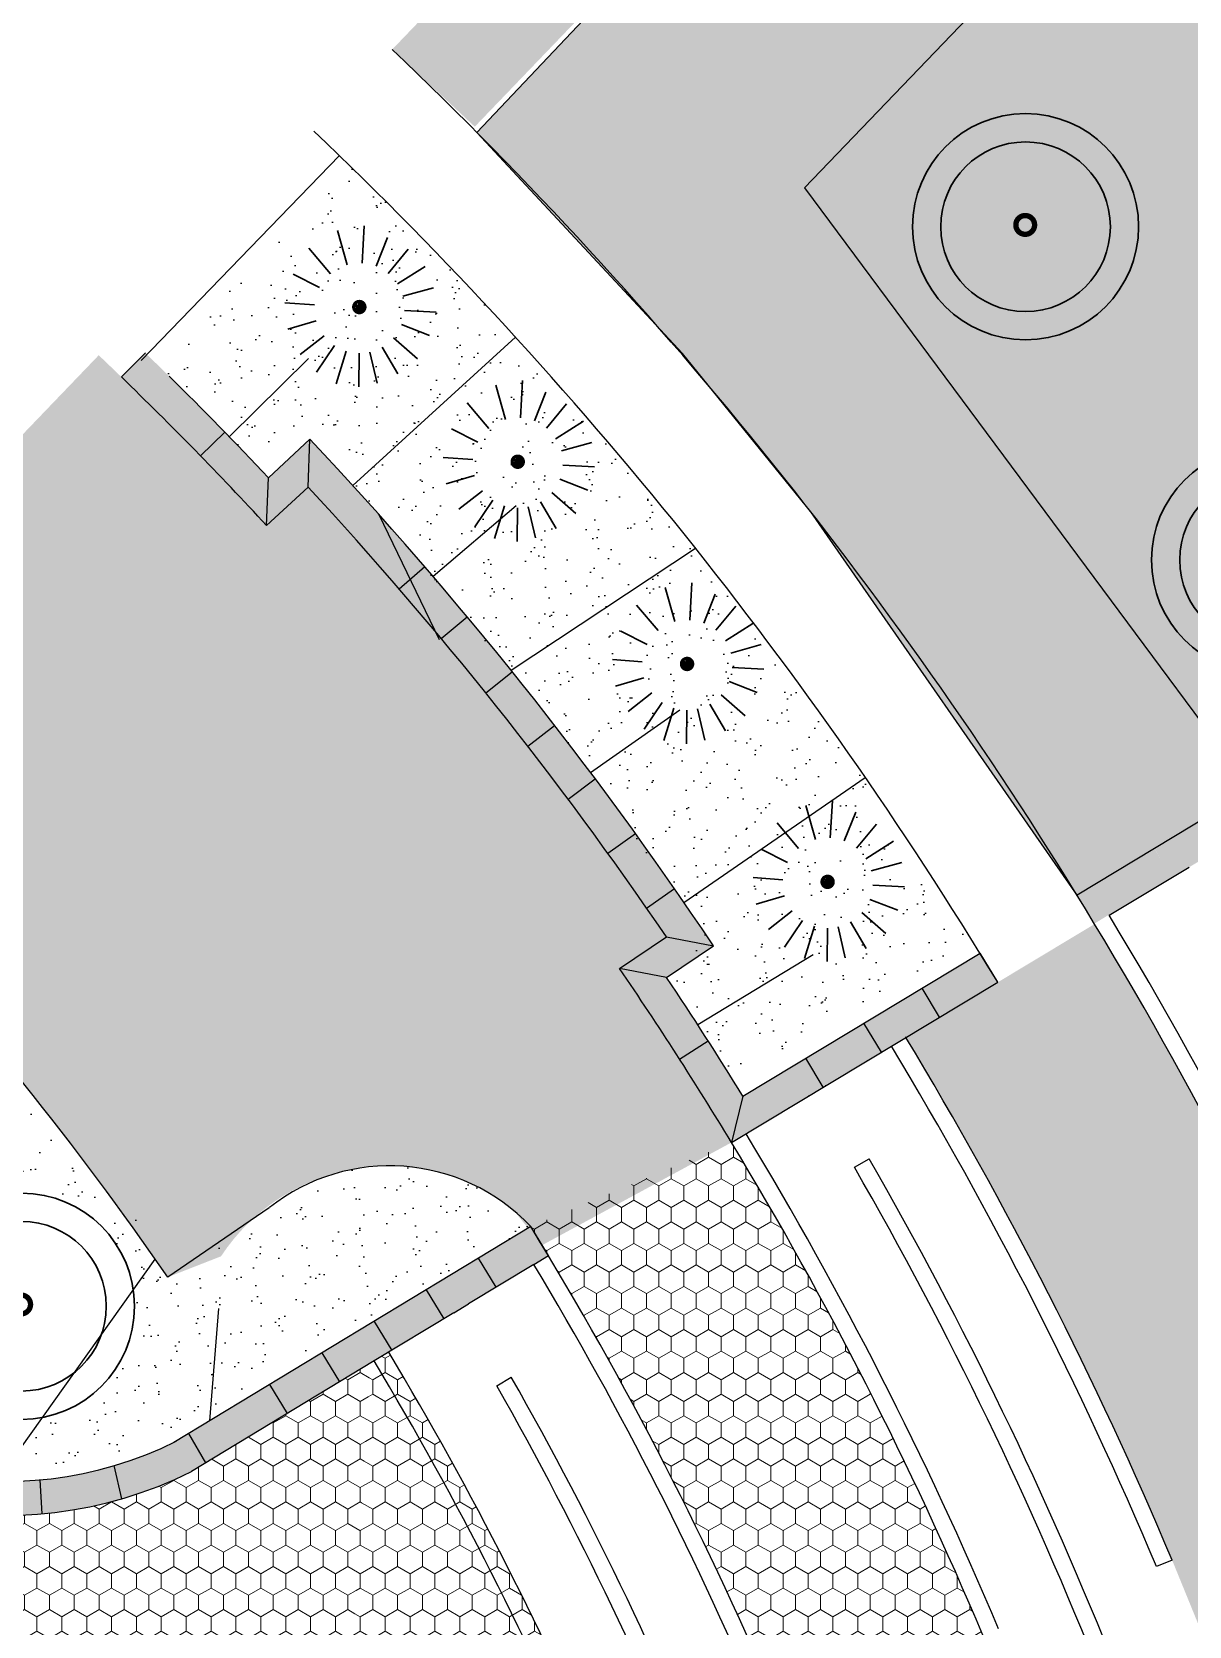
# Model space of a CAD drawing. Header units: millimetres. Extents: x -164772 to 106339, y -135449 to 107526.
# Drawn here: x -24506 to -4039, y 19521 to 47713 of the extents above; entities that cross this region are included whole.
import ezdxf

# ---------------------------------------------------------------- set-up
doc = ezdxf.new("R2010")
doc.units = ezdxf.units.MM
doc.linetypes.add('HIDDEN2', pattern=[4.762499999999999, 3.175, -1.5875])
doc.layers.add('border', color=250, linetype='HIDDEN2', lineweight=13)
doc.layers.add('paving', color=250, linetype='Continuous', lineweight=25)
for name, color, linetype, lineweight, true_color in [('graas', 7, 'Continuous', 25, 0x83f83f), ('hatch', 7, 'Continuous', 9, 0x4a4a4a), ('plants', 7, 'Continuous', 30, 0x3d5129)]:
    doc.layers.add(name, color=color, linetype=linetype, lineweight=lineweight, true_color=true_color)
doc.layers.add('project line', color=250, linetype='Continuous')
doc.linetypes.add('зигзаг', pattern='A,0.00254,-5.08,[131,ltypeshp.shx,S=5.08,R=0,X=-5.08,Y=0],-10.16,[131,ltypeshp.shx,S=5.08,R=180,X=5.08,Y=0],-5.08', length=20.32254)
pattern_1 = [(90, (0, 0), (-219.9704516, 381), [254, -508]), (210, (0, 0), (-219.9704530418713, -380.9999991675352), [254, -508]), (150, (0, 0), (-439.9409046418711, 8.324647552006501e-07), [-508, 254])]

# ---------------------------------------------------------------- blocks, each defined once
blk = doc.blocks.new('Р')
at = {"layer": 'plants', "const_width": 0.1885352972114263}
blk.add_lwpolyline([(63573.59903664942, 42000.92048726147, 1), (63574.26256520773, 42000.92048726147, 1)], format="xyb", close=True, dxfattribs=at)
at = {"layer": 'plants'}
blk.add_circle((63573.86653953586, 42000.90911318984), 4, dxfattribs=at)
at = {"layer": 'plants', "linetype": 'зигзаг', "ltscale": 0.1}
blk.add_circle((63573.86653953586, 42000.90911318984), 3, dxfattribs=at)
blk = doc.blocks.new('куст')
at = {"layer": 'plants'}
for p, q in [((2675.921204080439, -2813.496969440219), (2675.997132079744, -2812.44372373531)), ((2674.821351606088, -2813.833429592339), (2674.162024075142, -2812.993841116549)), ((2675.356467942809, -2813.557645563454), (2675.061228664009, -2812.553741265199)), ((2676.531694308143, -2813.667218195527), (2677.006449815342, -2812.737117029145)), ((2674.482920606544, -2814.197749639542), (2673.538077353897, -2813.562293101004)), ((2677.023592617792, -2814.056896714247), (2677.927121559118, -2813.291481222864)), ((2674.283019365355, -2814.615395435077), (2673.134356926112, -2814.259117039758)), ((2677.341324411947, -2814.653567388075), (2678.549600486143, -2814.311613468532)), ((2674.211468478225, -2815.075330111406), (2673.024243779383, -2815.065948597805)), ((2675.806512158994, -2815.087934232597), (2675.646088001354, -2815.086666552252)), ((2675.806512158994, -2815.087934232597), (2675.65040476501, -2815.039514705741)), ((2675.806512158994, -2815.087934232597), (2675.65075531891, -2815.12431289974)), ((2675.806512158994, -2815.087934232597), (2675.666270574946, -2814.993614427372)), ((2675.806512158994, -2815.087934232597), (2675.666658049146, -2815.169392561589)), ((2675.806512158994, -2815.087934232597), (2675.696610529127, -2815.213715963362)), ((2675.806512158994, -2815.087934232597), (2675.696827270454, -2814.948261362796)), ((2675.806512158994, -2815.087934232597), (2675.74253535642, -2815.25172973666)), ((2675.806512158994, -2815.087934232597), (2675.752654998686, -2814.904803332991)), ((2675.806512158994, -2815.087934232597), (2675.796908171683, -2815.274254420466)), ((2675.806512158994, -2815.087934232597), (2675.821251077072, -2814.883481299525)), ((2675.806512158994, -2815.087934232597), (2675.90662218185, -2814.891807073222)), ((2675.806512158994, -2815.087934232597), (2675.9834633609, -2814.938031794543)), ((2675.806512158994, -2815.087934232597), (2676.035496394463, -2815.023129459496)), ((2675.806512158994, -2815.087934232597), (2675.85943099623, -2815.27964957455)), ((2675.806512158994, -2815.087934232597), (2675.919351709279, -2815.265788948144)), ((2675.806512158994, -2815.087934232597), (2675.977759120289, -2815.229493224816)), ((2675.806512158994, -2815.087934232597), (2676.02176318481, -2815.172780267116)), ((2675.806512158994, -2815.087934232597), (2676.043124075997, -2815.101072205111)), ((2677.399152416443, -2815.176366227869), (2678.713111925915, -2815.24932436175)), ((2674.253222561362, -2815.450721544009), (2673.152706339545, -2815.707758816315)), ((2677.290482524626, -2815.672874538406), (2678.30939149813, -2816.07450043361)), ((2674.428175753509, -2815.890749255343), (2673.4830291136, -2816.441251961501)), ((2674.756987257472, -2816.289108944501), (2674.015212101549, -2817.138065989657)), ((2677.035936405803, -2816.10422121411), (2677.887304990776, -2816.807993578794)), ((2675.22618232989, -2816.573713656632), (2674.841019036685, -2817.559821327195)), ((2675.724401106367, -2816.680912883575), (2675.666809305689, -2817.798210811383)), ((2676.230931116072, -2816.625527077374), (2676.52931506769, -2817.706517974112)), ((2676.661041403849, -2816.434820633569), (2677.281724349099, -2817.413124680277))]:
    blk.add_line(p, q, dxfattribs=at)
at = {"layer": 'plants', "const_width": 0.1131211783268558}
blk.add_lwpolyline([(2675.646010427127, -2815.081109789616, 1), (2676.044127562111, -2815.081109789616, 1)], format="xyb", close=True, dxfattribs=at)

msp = doc.modelspace()

# ---------------------------------------------------------------- hatches: boundary and pattern name
at = {"layer": 'graas'}
h = msp.add_hatch(dxfattribs=at)
h.set_pattern_fill('AR-SAND', color=256, scale=15, angle=90, style=0)
h.set_pattern_definition([(127.5, (-5700830.718421787, -10955274.08392956), (-734.1198559940135, -24.00046943976064), [0, -579.1200000000001, 0, -647.7, 0, -619.125]), (97.5, (-5700830.718421787, -10955274.08392956), (-1075.237650852531, 674.284924707004), [0, -312.42, 0, -521.9699999999999, 0, -200.0249999999999]), (57.49999999999998, (-5700830.718421787, -10955742.71392956), (-2.15577701781857, 1186.488555362187), [0, -190.5, 0, -685.8000000000001, 0, -895.3500000000001]), (47.49999999999999, (-5700830.718421787, -10955742.71392956), (-334.3939848858244, 1145.334678708446), [0, -95.24999999999999, 0, -449.5799999999999, 0, -514.35])])
h.paths.add_polyline_path([(-16635.66412115589, 45934.99692168883), (-13001.50975311341, 42027.13147569545), (-10729.96957243074, 39228.32641243241), (-6020.921703698383, 32445.41241725119), (-2934.213186941844, 34308.8846743992), (-10842.03795222965, 44952.53890941948), (-2760.687651362066, 53370.96069615246), (2421.500733111257, 57070.02006996986), (5726.739950163494, 57353.1414082116), (16792.56405438503, 59015.34988498832), (25297.37953308431, 59999.64082833477), (17008.34711626798, 59965.09825516636), (-3681.11932108624, 58436.19102559522), (-5565.954928401188, 57603.99110652138), (-6901.9462174082, 56218.29517157986)])
h = msp.add_hatch(dxfattribs=at)
h.set_pattern_fill('GRASS,_O', color=256, scale=30, angle=90)
h.set_pattern_definition([(180, (200742.8288006829, -3999725.260354161), (-538.8153672, -538.8153672), [142.875, -934.7557343999999]), (135, (200742.8288006829, -3999725.260354161), (-538.8153672641492, -538.8153672641491), [142.875, -619.1249999999999]), (225, (200742.8288006829, -3999725.260354161), (538.8153672641491, -538.8153672641492), [142.875, -619.1249999999999])])
edge = h.paths.add_edge_path()
edge.add_arc((3959.030039913225, 48800.59289459283), 8126.676300431104, 100.7306834289347, 145.7787022963505)
edge.add_line((-2760.68765136486, 53370.96069615059), (-5900.72601699856, 50099.95196564474))
edge.add_line((-5900.726016998553, 50099.951965645), (-8851.633577133973, 47026.05413376272))
edge.add_line((-8851.633577133794, 47026.05413376265), (-10348.33013532541, 45466.83917947636))
edge.add_line((-10348.33013532524, 45466.8391794763), (-10842.03795222937, 44952.53890941931))
edge.add_arc((-245891.8045094286, -132689.9431384047), 294627.2970834593, 395.33427975828073, 397.0807266086936, ccw=False)
edge.add_line((-5537.296563743417, 37706.52013737107), (-2926.947686607469, 34304.2736373276))
edge.add_line((-2926.947686607753, 34304.27363732787), (-817.7235081878171, 34871.12028159363))
edge.add_line((-817.7235081878389, 34871.12028159345), (1639.938693978991, 36348.41422167256))
edge.add_line((1639.93869397902, 36348.41422167285), (1983.949727292129, 36555.19830061878))
edge.add_line((1983.949727292369, 36555.19830061872), (2392.792366512353, 36800.9524782408))
edge.add_line((2392.792366512316, 36800.95247824075), (4501.571216854194, 33113.4841246073))
edge.add_line((4501.571216853998, 33113.48412460745), (20764.61870250817, 41854.54762176766))
edge.add_line((20764.61870250824, 41854.54762176753), (20484.81444407463, 42616.20810554971))
edge.add_arc((26844.26657326167, 43383.19233996797), 6405.536370926965, 139.8377190172445, 186.8769651278477, ccw=False)
edge.add_arc((30384.76561330465, 45032.31910698724), 8793.341242286904, 147.8121510107635, 163.6038755406846, ccw=False)
edge.add_line((22942.90678013556, 49716.50391445267), (24396.06539333351, 52220.32135464699))
edge.add_line((24396.06539333353, 52220.32135464675), (25139.90782143709, 53501.97473186877))
edge.add_line((25139.90782143707, 53501.97473186911), (25908.2779090512, 54825.88969092269))
edge.add_line((25908.27790905136, 54825.88969092262), (28910.39088793335, 59998.58231077064))
edge.add_line((28910.39088793305, 59998.58231077068), (17584.9383189222, 59086.94208212709))
edge.add_line((17584.93831892239, 59086.94208212713), (14730.00065830357, 58828.99420451016))
edge.add_line((14730.0006583037, 58828.99420451005), (2445.901390035084, 56785.15984471024))
edge = h.paths.add_edge_path()
edge.add_line((17584.93831892239, 59086.94208212713), (28910.39088793324, 59998.58231077073))
edge.add_line((28910.39088793305, 59998.58231077068), (61051.76526143778, 59998.5823107816))
edge.add_arc((-69863.49566944156, -6844.387988402001), 146992.4767565257, 376.34994147656136, 387.04803655588955, ccw=False)
edge.add_line((71184.64739135207, 34534.46605710968), (72081.63738748418, 31795.96062640638))
edge.add_line((72081.63738748405, 31795.96062640616), (72642.9973684089, 29192.99456922585))
edge.add_line((72642.99736840904, 29192.9945692262), (73823.71738930132, 24152.16131918335))
edge.add_line((73823.71738930113, 24152.16131918322), (86177.33383768599, 26820.41754026585))
edge.add_line((86177.33383768584, 26820.41754026575), (89536.40661013717, 59998.58231077957))
edge.add_line((89536.40661013752, 59998.58231077951), (71564.05116068537, 59998.58231077588))
edge.add_line((71564.05116068499, 59998.5823107758), (68486.72604392386, 59765.60212672796))
edge.add_line((68486.72604392396, 59765.60212672832), (68810.07235207818, 59832.50878647034))
edge.add_line((68810.07235207802, 59832.50878647021), (69509.99787866534, 59921.54758957229))
edge.add_line((69509.99787866577, 59921.54758957219), (71564.05116068537, 59998.58231077594))
edge.add_line((71564.05116068499, 59998.5823107758), (69357.05951933387, 59998.5823107758))
edge.add_line((69357.05951933397, 59998.5823107758), (68609.75693280471, 59935.49813025258))
edge.add_line((68609.75693280456, 59935.49813025263), (68698.35998478961, 60039.5278659739))
edge.add_line((68698.35998478971, 60039.52786597381), (63167.04136877139, 59998.58231077576))
edge.add_line((63167.04136877154, 59998.5823107758), (68207.86377479992, 59998.5823107758))
edge.add_line((68207.86377479995, 59998.5823107758), (71564.05116068522, 59998.5823107758))
edge.add_line((71564.05116068499, 59998.5823107758), (69509.9978786654, 59921.54758957206))
edge.add_line((69509.99787866577, 59921.54758957219), (68609.7569328059, 59935.49813025272))
edge.add_line((68609.7569328055, 59935.49813025263), (68486.72604392383, 59765.60212672982))
edge.add_line((68486.72604392396, 59765.60212673018), (71564.05116068509, 59998.58231077621))
edge.add_line((71564.05116068499, 59998.5823107758), (17584.93831892219, 59086.94208212676))
h.paths.add_polyline_path([(70591.46466796633, 59890.67126700659), (70626.60701693661, 59998.5823107758), (70549.69458024969, 59932.10985402348), (70555.51738870583, 59885.39013478257)], flags=16)
h.paths.add_polyline_path([(72525.30902560634, 59784.2156843157), (72771.04261426927, 59846.08117221021), (72492.39406040937, 59838.38227186775), (72100.00797238687, 59698.22256156061)], flags=16)
h = msp.add_hatch(dxfattribs=at)
h.set_pattern_fill('AR-SAND', color=256, scale=15, angle=90, style=0)
h.set_pattern_definition([(127.5, (20085933.48370049, -35164697.51286662), (-734.1198559940135, -24.00046943976064), [0, -579.1200000000001, 0, -647.7, 0, -619.125]), (97.5, (20085933.48370049, -35164697.51286662), (-1075.237650852531, 674.284924707004), [0, -312.42, 0, -521.9699999999999, 0, -200.0249999999999]), (57.49999999999998, (20085933.48370049, -35165166.14286663), (-2.155777017818464, 1186.488555362187), [0, -190.5, 0, -685.8000000000001, 0, -895.3500000000001]), (47.49999999999999, (20085933.48370049, -35165166.14286663), (-334.3939848858243, 1145.334678708446), [0, -95.24999999999999, 0, -449.5799999999999, 0, -514.35])])
h.paths.add_polyline_path([(-16149.69453571205, 42510.27922352641), (-19027.42078544738, 39884.89850916066, -0.01556350719907949), (-16228.98464860002, 36619.18634074372), (-12966.68235381207, 38776.69782532709, 0.01680693992947834)])
h.paths.add_polyline_path([(-16060.26904027237, 39907.28994580409), (-16059.63520009935, 39987.50202463246), (-16083.84496352476, 39909.44832762708, 0.0596779970936931)], flags=16)
h.paths.add_polyline_path([(-16228.98464860002, 36619.18634074372, -0.01852477217166837), (-13170.91207589515, 32514.65988224609), (-9963.380893647005, 34724.36435632645, 0.01727888888623653), (-12966.68235381207, 38776.69782532709)])
h.paths.add_polyline_path([(-13106.089322313, 36426.07072905921), (-13112.65830857333, 36307.76477055722), (-13070.23529130852, 36415.39028346543, 0.09481462057867791)], flags=16)
h.paths.add_polyline_path([(-13170.91207589515, 32514.65988224609, -0.003352062850273136), (-12650.39271821853, 31748.19957271362), (-13476.57527525936, 31184.72917323331, -0.009145716055629874), (-12129.26052965669, 29089.43780832462), (-7934.315431639352, 31612.4170595501, 0.01272470776625067), (-9963.380893647005, 34724.36435632645)])
h.paths.add_polyline_path([(-10620.70985716701, 32572.69181730928), (-10627.27884342734, 32454.38585881474), (-10584.85582616253, 32562.0113717155, 0.09481462057867791)], flags=16)
h.paths.add_polyline_path([(-20520.83438710755, 40024.62855428136), (-19787.14763526831, 40704.17270946181, -0.004042453995649974), (-19027.42078544366, 39884.89850916066), (-16149.69453571205, 42510.27922352641, 0.01342504982788076), (-18868.0521448532, 45333.80399453691), (-22273.69200119403, 41816.74927093233, -0.009203540022395817)])
h.paths.add_polyline_path([(-18912.60583269669, 42738.19096185597, 0.07402400680426571), (-18941.59599775428, 42733.8753780276), (-18909.19361120722, 42619.38326029437), (-18902.62462495061, 42737.68921879637, 0.02511852772434395)], flags=16)
h = msp.add_hatch(dxfattribs=at)
h.set_pattern_fill('AR-SAND', color=256, scale=15, angle=90, style=0)
h.set_pattern_definition([(127.5, (20085131.35319099, -35165208.97466968), (-734.1198559940135, -24.00046943976064), [0, -579.1200000000001, 0, -647.7, 0, -619.125]), (97.5, (20085131.35319099, -35165208.97466968), (-1075.237650852531, 674.284924707004), [0, -312.42, 0, -521.9699999999999, 0, -200.0249999999999]), (57.49999999999998, (20085131.35319099, -35165677.60466967), (-2.155777017818464, 1186.488555362187), [0, -190.5, 0, -685.8000000000001, 0, -895.3500000000001]), (47.49999999999999, (20085131.35319099, -35165677.60466967), (-334.3939848858243, 1145.334678708446), [0, -95.24999999999999, 0, -449.5799999999999, 0, -514.35])])
edge = h.paths.add_edge_path()
edge.add_line((-30123.46552640692, 25905.79161048824), (-30808.65436039303, 25385.42159460464))
edge.add_arc((-24941.26999910994, 28932.80004099481), 6856.390674760239, 211.1568565160055, 261.9141648836094)
edge.add_line((-25905.66570950699, 22144.57243736418), (-25199.8487336586, 23246.28990812183))
edge.add_arc((-24679.04027119958, 25177.28927255286), 1999.999999999624, 94.61191228811663, 254.9059508595819, ccw=False)
edge.add_arc((-24679.04027119678, 25177.28927255612), 1999.999999996173, 36.03431006681808, 94.61191228819638, ccw=False)
edge.add_line((-23061.71053191254, 26353.82848329706), (-22597.11218504352, 26708.45468337526))
edge.add_arc((-15203.4473629522, 35846.05244813398), 11754.23210643415, 214.6536564330288, 231.0220318825186, ccw=False)
edge.add_line((-24872.52844408647, 29162.42742436197), (-26653.62322424641, 27893.41479686636))
edge.add_arc((-28360.22389366551, 26855.57536129611), 1997.397441394543, 284.6386293325877, 391.305146296479, ccw=False)
edge.add_arc((-28352.40925688417, 26884.55515933274), 2023.516343981949, 208.9269692200158, 284.2171633098605, ccw=False)
edge = h.paths.add_edge_path()
edge.add_arc((-24679.04027120051, 25177.28927257428), 2000.000000021403, 254.9059508596693, 280.75056401362616, ccw=False)
edge.add_line((-25199.8487336615, 23246.28990812185), (-25905.66570950625, 22144.5724373642))
edge.add_arc((-11574.57562176678, -96316.33964391793), 119324.6321353313, 95.48138340637342, 96.89797148524917, ccw=False)
edge.add_line((-22972.74161281091, 22462.65532687869), (-15713.79388960501, 26561.50531815877))
edge.add_arc((-18158.86937312296, 24414.01648954679), 3254.243750723023, 401.2925601460889, 464.8256350307917)
edge.add_line((-18991.55974586428, 27559.92321611433), (-22093.26229584202, 25691.583275347))
edge.add_arc((-24495.11103052207, 25134.75265869223), 2465.5501779384, 373.0525348753605, 399.6634006352127)
edge.add_line((-22597.11218504448, 26708.45468337558), (-23061.7105319135, 26353.82848329738))
edge.add_arc((-24605.09808644493, 25148.00219971737), 1958.586778689377, 278.7848793573115, 397.99999472323094, ccw=False)
at = {"layer": 'hatch'}
h = msp.add_hatch(dxfattribs=at)
h.set_pattern_fill('HONEY', color=256, scale=80, angle=90, style=0)
h.set_pattern_definition(pattern_1)
edge = h.paths.add_edge_path()
edge.add_arc((-69881.46180615833, -6884.365332357906), 147000.0000001027, 12.18808026201955, 14.75600942719163)
edge.add_line((72270.36498191414, 30557.0307533122), (70762.7849985637, 35910.59696802928))
edge.add_arc((-69874.147240239, -6844.295708084806), 146992.270399799, 16.90974367711396, 27.0480372412474)
edge.add_line((61040.92910450158, 59998.5823189598), (99452.3706508104, 59998.58231897236))
edge.add_line((99452.3706508104, 59998.58231897236), (99395.40264480349, 61998.58231897236))
edge.add_line((99395.40264480349, 61998.58231897236), (59447.82130728263, 61998.58231896492))
edge.add_line((59447.82130728263, 61998.58231896492), (30595.14595694953, 61998.5823189598))
edge.add_line((30595.14595694953, 61998.5823189598), (16945.86516512997, 61988.26880002492))
edge.add_line((16945.86516512997, 61988.26880002492), (-3567.348578616627, 60448.49003891589))
edge.add_arc((-3374.123247103395, 55057.6649270438), 5394.286923730429, 92.05279493754608, 143.8686936023163)
edge.add_line((-7730.915242729039, 58238.34015761693), (-18132.86930888266, 47402.67892859042))
edge.add_line((-18132.86930888266, 47402.67892859042), (-16672.74837890108, 46036.63276343425))
edge.add_line((-16672.74837890108, 46036.63276343425), (-5728.012840780124, 57437.70661726703))
edge.add_arc((-3317.575444669025, 55138.27892674438), 3331.302469682569, 88.46949512775649, 136.3501894644947, ccw=False)
edge.add_line((-3228.599112065305, 58468.39294232246), (15564.12557443019, 59857.14324810919))
edge.add_line((15564.12557443019, 59857.14324810919), (28899.55473098877, 59998.5823189598))
edge.add_line((28899.55473098877, 59998.5823189598), (22620.9490487233, 49180.43606528737))
edge.add_line((22620.9490487233, 49180.43606528737), (26084.06266638842, 51168.42593507101))
edge.add_line((26084.06266638842, 51168.42593507101), (31208.88430839098, 59998.5823189598))
edge.add_line((31208.88430839098, 59998.5823189598), (58791.35033786472, 59998.58231895421))
edge.add_arc((-54171.07139741258, -287.3738305000734), 128042.591480931, 17.235339079441417, 28.088016096466788, ccw=False)
edge.add_arc((66639.87773244892, 37425.32235091808), 1499.119077303557, -85.99513206908068, 8.669314800259372, ccw=False)
edge.add_line((66744.57804965528, 35929.86394243178), (32573.44630688552, 38739.81689763746))
edge.add_arc((33184.64964260057, 39909.95136780423), 1320.145520714164, 144.95697507831, 242.4203150541866, ccw=False)
edge.add_line((32103.81865024633, 40667.96756936473), (32548.2129454594, 40438.80886806744))
edge.add_arc((26845.10957694999, 43379.70116891079), 6416.71532460831, 332.7214142434506, 356.1738846724419)
edge.add_line((33247.52305119271, 42951.52216207099), (32748.63747264045, 42984.88650700313))
edge.add_line((32748.63747264045, 42984.88650700313), (32784.75132173645, 43570.73659359574))
edge.add_line((32784.75132173645, 43570.73659359574), (33259.96503267077, 43534.18430480226))
edge.add_arc((26845.10957693975, 43379.70116891706), 6416.715324618582, 1.379535558713001, 53.5028107840688)
edge.add_line((30661.66501935079, 48538.00904187285), (30364.27334390926, 48136.06602180847))
edge.add_line((30364.27334390926, 48136.06602180847), (29918.20960436036, 48435.74472628771))
edge.add_line((29918.20960436036, 48435.74472628771), (30177.90606252202, 48863.01249902479))
edge.add_arc((26845.10957692671, 43379.7011688878), 6416.715324650543, 58.70846167040663, 82.25304273618802)
edge.add_line((27710.07195454157, 49737.85150077804), (27642.67279984496, 49242.41497210231))
edge.add_line((27642.67279984496, 49242.41497210231), (27107.45449843044, 49290.59749475498))
edge.add_line((27107.45449843044, 49290.59749475498), (27129.62430947919, 49790.10575242106))
edge.add_arc((27231.43142559108, 50953.06373089304), 1167.405648685427, 169.3692226622422, 264.9969942241267, ccw=False)
edge.add_line((26084.06266638842, 51168.42593507101), (22609.97613767366, 49161.52954964274))
edge.add_arc((24276.69583353629, 48173.65237149104), 1937.486997037504, 149.344461862475, 187.5203796870299)
edge.add_line((22355.87437996475, 47920.07633321316), (22685.12178809309, 47587.07824129474))
edge.add_line((22685.12178809309, 47587.07824129474), (23472.26380497055, 46231.2420957273))
edge.add_arc((26845.10957698557, 43379.70116895294), 4416.715324635352, -63.71056121522571, 139.7874633591334, ccw=False)
edge.add_arc((26845.10957693838, 43379.70116890685), 4416.715324614926, 270.2188485147508, 296.28943878558783, ccw=False)
edge.add_line((26861.9797416648, 38963.01806320067), (27404.49610012277, 36987.41501489145))
edge.add_line((27404.49610012277, 36987.41501489145), (27439.24435559901, 37492.8918380969))
edge.add_arc((27589.86883542086, 36000.47357700147), 1499.999999990896, 31.668273032652905, 95.76314452310072, ccw=False)
edge.add_line((28866.52176590609, 36787.97424052891), (33034.67197206543, 36662.46526843638))
edge.add_line((33034.67197206543, 36662.46526843638), (67781.59303681333, 33823.0848485234))
edge.add_arc((68048.20537133666, 32153.3033236317), 1690.932428510866, 5.229241126043121, 99.0717840524631, ccw=False)
edge.add_line((69732.1001631424, 32307.41629491936), (70313.45306168243, 30134.35756873489))
edge.add_arc((-69881.46180602637, -6884.365332323279), 144999.9999999636, 12.188080271161027, 14.791453378161691, ccw=False)
edge.add_line((71850.21453445518, 23728.24516901144), (20403.20168226558, 12616.21068364711))
edge.add_line((20403.20168226558, 12616.21068364711), (20225.49660572988, -6881.55304368442))
edge.add_line((20225.49660572988, -6881.55304368442), (27860.81560829907, -6881.553043688145))
edge.add_line((27860.81560829907, -6881.553043688145), (38592.97779325136, 3845.194462671912))
edge.add_line((38592.97779325136, 3845.194462671912), (49327.44061762394, -6881.553043684422))
edge.add_line((49327.44061762394, -6881.553043684422), (61723.05876921835, -6889.830829475972))
edge.add_line((61723.05876921835, -6889.830829475972), (75461.70133191367, 6848.81173321608))
edge.add_line((75461.70133191367, 6848.81173321608), (89141.54750944182, -6881.553043686286))
edge.add_line((89141.54750944182, -6881.553043686286), (89851.36192080073, -6881.553043684424))
edge.add_line((89851.36192080073, -6881.553043684424), (104356.11189295, -6794.153272720489))
edge.add_line((104356.11189295, -6794.153272720489), (102400.4253539496, 61864.96527580454))
edge.add_line((102400.4253539496, 61864.96527580454), (99395.40264480255, 61998.58231897236))
edge.add_line((99395.40264480255, 61998.58231897236), (100278.6704939345, 29870.06243505658))
edge.add_line((100278.6704939345, 29870.06243505658), (73805.13421307303, 24150.48804954801))
h = msp.add_hatch(dxfattribs=at)
h.set_pattern_fill('HONEY', color=256, scale=80, angle=90, style=0)
h.set_pattern_definition(pattern_1)
edge = h.paths.add_edge_path()
edge.add_line((-23323.78253914163, 41995.33172490499), (-23924.71861447126, 41369.33975347654))
edge.add_line((-23924.71861447141, 41369.33975347695), (-24869.63230262629, 40385.02809910808))
edge.add_line((-24869.6323026263, 40385.02809910807), (-26015.29507688086, 39191.59717011444))
edge.add_line((-26015.29507688087, 39191.5971701141), (-27117.12339349401, 38043.82836672942))
edge.add_line((-27117.12339349397, 38043.82836672947), (-33253.04730447006, 43172.53968727117))
edge.add_arc((-68104.32269068973, -2331.903342829044), 57317.23764737599, 412.5519545735334, 427.8105032507468)
edge.add_line((-46457.2611765161, 50740.41014855127), (-47748.73343065063, 47892.33551547975))
edge.add_line((-47748.73343065081, 47892.33551548007), (-48147.15296581033, 46898.91058978339))
edge.add_line((-48147.15296581041, 46898.91058978303), (-47848.62179214567, 47641.14362238381))
edge.add_arc((-52250.77452562263, 33597.38417914514), 14717.54490356382, 419.7230240339102, 432.5958939464005, ccw=False)
edge.add_line((-44830.47343859661, 46307.42980322945), (-45246.00699579887, 45426.52646025059))
edge.add_arc((3029623.437193462, 5464126.458501044), 6230339.561557437, 240.4270311756533, 240.5043119925217)
edge.add_line((-37934.44424471751, 41284.05839995113), (-37356.54815479781, 42105.72038759684))
edge.add_arc((-65126.77350101414, -9.403113585391111), 50446.6950681556, 413.0825908960085, 416.599603686069, ccw=False)
edge.add_line((-34825.30128453652, 40322.83987900666), (-34824.73581590454, 40323.59668875653))
edge.add_arc((-70860.26437111924, -7873.825336311902), 60179.32209751356, 410.0458706313003, 413.2158188764294, ccw=False)
edge.add_arc((-70860.2643707211, -7873.825336224823), 60179.3220971908, 409.09423109684474, 410.0458706315377, ccw=False)
edge.add_arc((-70860.26437122773, -7873.825336261145), 60179.32209755002, 405.9244086080033, 409.0942310965029, ccw=False)
edge.add_arc((-93901.63373086581, -31033.50535443514), 92846.55403836345, 403.6238044463871, 405.65077735461847, ccw=False)
edge.add_line((-26691.37945354244, 33023.2219798286), (-27428.58415632994, 32340.98606287582))
edge.add_arc((-76617.02483407155, -12502.96635333351), 66561.87170306267, 395.0170551441523, 402.3546993539355, ccw=False)
edge.add_line((-22104.09845277647, 25691.58328352547), (-21160.97056193232, 26060.3904787547))
edge.add_line((-21160.97056193211, 26060.39047875446), (-21161.03467769243, 26060.48438107744))
edge.add_arc((-18207.20676674534, 24122.34287170558), 3532.915486937587, 50.80453519653071, 146.7292888941785, ccw=False)
edge.add_line((-15974.51737134371, 26860.33299248763), (-15483.58560551798, 26256.85640083927))
edge.add_line((-15483.58560551823, 26256.85640083956), (-12133.1041302741, 28073.74570614755))
edge.add_arc((-69875.9962582372, -6883.491126538678), 67499.99998724542, 391.1904874567375, 394.294645567279)
edge.add_line((-14110.80688757755, 31149.30594036872), (-13284.65593378695, 31712.75478591764))
edge.add_arc((-69875.99626890829, -6883.491133619989), 68500.00000005108, 394.2946455671501, 402.8060019222401)
edge.add_line((-19620.37622612322, 39663.50290597607), (-20354.03491287277, 38983.98474480551))
edge.add_arc((-69865.94703200113, -6873.924888741649), 67486.12685323443, 402.8058408500684, 406.397171598202)
h = msp.add_hatch(dxfattribs=at)
h.set_pattern_fill('HONEY', color=256, scale=80, angle=90, style=0)
h.set_pattern_definition(pattern_1)
h.paths.add_polyline_path([(459.1140296777812, 19138.76651406432, 0.005693079493736209), (-151.6727570614676, 20733.68165111592), (-717.9524607437561, 22122.68510438273, 0.03675213780993362), (-5710.345393816278, 31936.60604142448), (-7424.252493046959, 30905.80541121731), (-9048.069599930463, 29929.18789359046, -0.0365153116057011), (-4339.745517501877, 20688.41191017399), (-3772.64573223357, 19299.65321216829, -0.01766859495454101), (-2088.886112202228, 14566.86309677739, -1.001337526299156), (-1998.981990649634, 14280.65148251321, -0.07569934117840811), (1224.003704717579, -6881.553043684418), (5118.538141234043, -6881.55304368442, 0.05322132574155077), (3428.025782928533, 8949.744350254572, 0.006494328010512668), (2992.016920956048, 10848.54470023097, 0.01548880680275685), (1754.367314055293, 15326.17239804663, 0.0134244384778834)])
h = msp.add_hatch(dxfattribs=at)
h.set_pattern_fill('HONEY', color=256, scale=80, angle=90, style=0)
h.set_pattern_definition(pattern_1)
h.paths.add_polyline_path([(-12133.10413027488, 28073.74570614755), (-15683.72962775713, 26586.25987791274, -0.03794769013141851), (-11263.94952376539, 17988.57870264309), (-10682.81188122117, 16562.26538926367, -0.01756974044229883), (-9189.763097651103, 12337.36073091118, -1.003494654545735), (-9100.475553672564, 12050.95779936485, -0.01365094320820164), (-8163.164425508854, 8697.545620408877), (-4500.242534564612, 9917.128607135768, 0.01264930699269625), (-5433.556176276681, 13201.87455671098, -0.9983579288608155), (-5523.460594091368, 13488.08593415705, 0.01764085454862901), (-7119.719638349292, 17974.09811947685), (-7687.608156398674, 19362.54445224725, 0.03626969432507878)])
h = msp.add_hatch(dxfattribs=at)
h.set_pattern_fill('HONEY', color=256, scale=80, angle=90, style=0)
h.set_pattern_definition(pattern_1)
h.paths.add_polyline_path([(-18195.36209984569, 24364.78369182213), (-18452.01607495154, 24209.4465522366), (-18523.12936212102, 24166.40597743918), (-19183.20059386248, 13384.35220983023, -0.01831503978831894), (-17835.82461139587, 9619.580949756357, -0.0007006111994488338), (-17835.42355606452, 9619.706896677188, -0.9999724925209652), (-17745.93317909147, 9333.365365693386, -0.01830684826559508), (-16699.29381912787, 5476.011194257571), (-11390.60335212274, 6721.398548824753, 0.01830896612789462), (-12536.15966840814, 10975.67203010623, -0.9961443651723056), (-12625.42803246369, 11262.08050778745, 0.01628580782985209), (-13922.09459151401, 14960.60274544083), (-14030.40185524084, 15237.99603934264), (-14597.51783590697, 16583.18115229257), (-14304.76203120573, 16706.60393900242, 0.0355520133441139)])
h = msp.add_hatch(dxfattribs=at)
h.set_pattern_fill('HONEY', color=256, scale=80, angle=90, style=0)
h.set_pattern_definition(pattern_1)
h.paths.add_polyline_path([(-29623.51693299859, 23115.06673654173), (-34641.92928678616, 16873.27243573036), (-33686.78610629196, 15580.62665010015, -0.04384218856992625), (-30324.23482867218, 8925.493055821436), (-19183.20059386248, 13384.35220983023), (-18523.12936211357, 24166.40597744616), (-21684.46398303358, 22253.04119488787, -0.2924433362505921)])
at = {"layer": 'project line'}
h = msp.add_hatch(color=256, dxfattribs=at)
h.set_gradient(color1=(87, 85, 98), rotation=14.999999999999998, one_color=1, tint=1, name='INVHEMISPHERICAL')
edge = h.paths.add_edge_path()
edge.add_line((-22498.67574462694, 42034.79872457268), (-22922.94753295862, 41610.43853191899))
edge.add_arc((-69875.99626886219, -6883.491133587393), 67499.99999999437, 404.2498881810605, 405.9248936621399, ccw=False)
edge.add_line((-21525.5231653557, 40217.27054460956), (-21095.74118221394, 40635.94398174922))
edge.add_arc((-69868.04658526208, -6875.667420716449), 68088.84631411462, 404.2498402591942, 405.9170218799346)
h = msp.add_hatch(color=256, dxfattribs=at)
h.set_gradient(color1=(87, 85, 98), rotation=14.999999999999998, one_color=1, tint=1, name='INVHEMISPHERICAL')
h.paths.add_polyline_path([(-21095.74118221391, 40635.94398174951), (-21525.5231653557, 40217.27054460956, -0.006300225666138865), (-20354.03491287612, 38983.98474481054), (-20323.48982111065, 39830.09473545807, 0.004097493571563771)])
h = msp.add_hatch(color=256, dxfattribs=at)
h.set_gradient(color1=(87, 85, 98), rotation=14.999999999999998, one_color=1, tint=1, name='INVHEMISPHERICAL')
h.paths.add_polyline_path([(-20323.48982111065, 39830.09473546133), (-20354.03491287612, 38983.98474481241), (-19620.37622612322, 39663.50290597235), (-19589.80306927141, 40509.63889063666)])
h = msp.add_hatch(color=256, dxfattribs=at)
h.set_gradient(color1=(87, 85, 98), rotation=14.999999999999998, one_color=1, tint=1, name='INVHEMISPHERICAL')
h.paths.add_polyline_path([(-19589.80306927141, 40509.63889063294), (-19620.37622612322, 39663.50290597607, -0.004398335893228784), (-18809.28389593753, 38772.1863602377), (-18361.98422551601, 39172.09010470803, 0.006569196308091127)])
h = msp.add_hatch(color=256, dxfattribs=at)
h.set_gradient(color1=(87, 85, 98), rotation=91.00000000000001, one_color=1, tint=1, name='INVCURVED')
h.paths.add_polyline_path([(-18361.98422551601, 39172.09010470803), (-18809.28389593753, 38772.1863602377, -0.004407866939855443), (-18012.29142069703, 37864.76156326853), (-17558.01079429061, 38256.71706134365, 0.004407866939848432)])
h = msp.add_hatch(color=256, dxfattribs=at)
h.set_gradient(color1=(87, 85, 98), rotation=91.00000000000001, one_color=1, tint=1, name='INVCURVED')
h.paths.add_polyline_path([(-17558.01079429061, 38256.71706134365), (-18012.29142069703, 37864.76156326853, -0.004206716086874826), (-17266.70078852054, 36985.76950596883), (-16805.88944124783, 37370.02580354181, 0.004206716086870206)])
h = msp.add_hatch(color=256, dxfattribs=at)
h.set_gradient(color1=(87, 85, 98), rotation=91.00000000000001, one_color=1, tint=1, name='INVCURVED')
h.paths.add_polyline_path([(-16805.88944124783, 37370.02580354181), (-17266.70078852054, 36985.76950596883, -0.004539819825162012), (-16478.78973393308, 36023.24882956179), (-16011.07697596241, 36399.07428909237, 0.004539819825170906)])
h = msp.add_hatch(color=256, dxfattribs=at)
h.set_gradient(color1=(87, 85, 98), rotation=91.00000000000001, one_color=1, tint=1, name='INVCURVED')
h.paths.add_polyline_path([(-16011.07697596241, 36399.07428909237), (-16478.78973393308, 36023.24882956179, -0.004379814086652752), (-15735.33295176019, 35081.23900474985), (-15261.10816358056, 35448.81328333174, 0.004379814086650747)])
h = msp.add_hatch(color=256, dxfattribs=at)
h.set_gradient(color1=(87, 85, 98), rotation=91.00000000000001, one_color=1, tint=1, name='INVCURVED')
h.paths.add_polyline_path([(-15261.10816358056, 35448.81328333174), (-15735.33295176019, 35081.23900474985, -0.004299819409180946), (-15021.61745691792, 34143.90367957256), (-14541.14114615581, 34503.26772173126, 0.004299819409183457)])
h = msp.add_hatch(color=256, dxfattribs=at)
h.set_gradient(color1=(87, 85, 98), rotation=91.00000000000001, one_color=1, tint=1, name='INVCURVED')
h.paths.add_polyline_path([(-15021.61745691978, 34143.90367957069, -0.00433328532695678), (-14318.76373817239, 33186.99568065074), (-13832.1310444719, 33537.97804690809, 0.004333285326958458), (-14541.14114615208, 34503.26772173452)])
h = msp.add_hatch(color=256, dxfattribs=at)
h.set_gradient(color1=(87, 85, 98), rotation=45, one_color=1, tint=1, name='INVCURVED')
h.paths.add_polyline_path([(-4649.479080920377, 33274.42936143749), (-4340.239954292112, 32760.25899807414), (-3311.899227563095, 33378.73725133021), (-3621.138354192291, 33892.90761469588)])
h = msp.add_hatch(color=256, dxfattribs=at)
h.set_gradient(color1=(87, 85, 98), rotation=91.00000000000001, one_color=1, tint=1, name='INVCURVED')
h.paths.add_polyline_path([(-13832.13104446818, 33537.97804690809), (-14318.76373817239, 33186.99568065074, -0.004325474001506003), (-13633.82262861895, 32219.80673525812), (-13141.1904507459, 32562.31737352539, 0.004325474001502959)])
h = msp.add_hatch(color=256, dxfattribs=at)
h.set_gradient(color1=(87, 85, 98), rotation=45, one_color=1, tint=1, name='INVCURVED')
edge = h.paths.add_edge_path()
edge.add_line((-6022.970980849386, 32448.73967505902), (-5714.993379678453, 31944.28812979806))
edge.add_line((-5714.993379678381, 31944.28812979771), (-4344.43925160871, 32769.84783691426))
edge.add_arc((-66801.64856448935, -5020.32290684707), 72999.9999999703, 391.1763282758314, 391.647264597987)
edge.add_line((-4657.157624124353, 33281.92566629317), (-6022.970980849437, 32448.73967505904))
h = msp.add_hatch(color=256, dxfattribs=at)
h.set_gradient(color1=(87, 85, 98), rotation=91.00000000000001, one_color=1, tint=1, name='INVCURVED')
h.paths.add_polyline_path([(-13141.19045074218, 32562.31737352912), (-13633.82262861895, 32219.80673525812, -0.002246891777201581), (-13284.65593377946, 31712.75478590889), (-12453.04815222163, 31553.66575389033, 0.004417711017660917)])
h = msp.add_hatch(color=256, dxfattribs=at)
h.set_gradient(color1=(87, 85, 98), rotation=45, one_color=1, tint=1, name='INVCURVED')
h.paths.add_polyline_path([(-13284.65593377946, 31712.75478590889), (-14110.80688757848, 31149.30594036872), (-13279.23070925873, 30990.19535441188), (-12453.04815222163, 31553.66575389033)])
h = msp.add_hatch(color=256, dxfattribs=at)
h.set_gradient(color1=(87, 85, 98), rotation=45, one_color=1, tint=1, name='INVCURVED')
h.paths.add_polyline_path([(-8761.832346483865, 30801.49752145684), (-8452.593219855135, 30287.32715809349), (-7424.252493127053, 30905.80541135002, 0.002054850239344602), (-7736.970865643387, 31417.88324072821)])
h = msp.add_hatch(color=256, dxfattribs=at)
h.set_gradient(color1=(87, 85, 98), rotation=91.00000000000001, one_color=1, tint=1, name='INVCURVED')
h.paths.add_polyline_path([(-13279.23070926944, 30990.19535441375), (-14110.80688757848, 31149.30594036872, -0.007122265033339762), (-13050.08107892171, 29545.41720614307), (-12544.96183278578, 29869.22972472109, 0.004919512623658608)])
h = msp.add_hatch(color=256, dxfattribs=at)
h.set_gradient(color1=(87, 85, 98), rotation=45, one_color=1, tint=1, name='INVCURVED')
h.paths.add_polyline_path([(-9790.173073212882, 30183.01926820264), (-9480.933946583686, 29668.84890483696), (-8452.593219855135, 30287.32715809349), (-8761.832346483865, 30801.49752145684)])
h = msp.add_hatch(color=256, dxfattribs=at)
h.set_gradient(color1=(87, 85, 98), rotation=45, one_color=1, tint=1, name='INVCURVED')
h.paths.add_polyline_path([(-10818.51379994097, 29564.54101494424), (-10509.2746733127, 29050.3706515809), (-9480.933946583686, 29668.84890483696), (-9790.173073212882, 30183.01926820264)])
h = msp.add_hatch(color=256, dxfattribs=at)
h.set_gradient(color1=(87, 85, 98), rotation=91.00000000000001, one_color=1, tint=1, name='INVCURVED')
h.paths.add_polyline_path([(-12544.96183278578, 29869.22972472109), (-13050.08107892171, 29545.41720614307, -0.00642238857222305), (-12133.10413027116, 28073.74570615826), (-11931.91596366352, 28894.90398950134, 0.004226013293244254)])
h = msp.add_hatch(color=256, dxfattribs=at)
h.set_gradient(color1=(87, 85, 98), rotation=45, one_color=1, tint=1, name='INVCURVED')
edge = h.paths.add_edge_path()
edge.add_line((-11931.91596366352, 28894.90398949947), (-12133.10413027295, 28073.74570614757))
edge.add_line((-12133.10413027395, 28073.74570614755), (-11569.54258167318, 28412.69033132975))
edge.add_spline(control_points=[(-11569.54258167211, 28412.69033133336), (-11323.84201670092, 28786.25397875816), (-11081.90578578439, 29161.85754010039), (-10850.91397111796, 29545.05447638411)], knot_values=[146.6873314203445, 146.6873314203445, 146.6873314203445, 146.6873314203445, 149.3827507563824, 149.3827507563824, 149.3827507563824, 149.3827507563824], degree=3, periodic=0)
edge.add_line((-10850.913971165, 29545.05447630775), (-11931.91596366429, 28894.9039894994))
edge = h.paths.add_edge_path()
edge.add_spline(control_points=[(-10850.91397111796, 29545.05447638411), (-11081.90578578439, 29161.85754010039), (-11323.84201670092, 28786.25397875816), (-11569.54258167211, 28412.69033133336)], knot_values=[146.6873314203444, 146.6873314203444, 146.6873314203444, 146.6873314203444, 149.3827507563824, 149.3827507563824, 149.3827507563824, 149.3827507563824], degree=3, periodic=0)
edge.add_line((-11569.54258167305, 28412.69033132963), (-10509.27467331173, 29050.37065158072))
edge.add_line((-10509.2746733127, 29050.3706515809), (-10818.51379994181, 29564.54101494442))
edge.add_line((-10818.51379994097, 29564.54101494424), (-10850.91397116431, 29545.05447630769))
h = msp.add_hatch(color=256, dxfattribs=at)
h.set_gradient(color1=(87, 85, 98), rotation=45, one_color=1, tint=1, name='INVCURVED')
h.paths.add_polyline_path([(-16606.09697518338, 26028.00666818772), (-16294.54011657628, 25515.23635717579), (-15628.82300796805, 25918.15468811155), (-15371.70724517832, 26072.72339256438), (-15683.72962776086, 26586.25987790901)])
h = msp.add_hatch(color=256, dxfattribs=at)
h.set_gradient(color1=(87, 85, 98), rotation=45, one_color=1, tint=1, name='INVCURVED')
h.paths.add_polyline_path([(-17528.45884994351, 25469.75677072959), (-17216.9074639988, 24956.98314745402), (-17040.4193642482, 25063.80072771902), (-16783.76545580084, 25219.13782695592), (-16294.54011657628, 25515.23635718277), (-16606.09697518338, 26028.00666818027)])
h = msp.add_hatch(color=256, dxfattribs=at)
h.set_gradient(color1=(87, 85, 98), rotation=45, one_color=1, tint=1, name='INVCURVED')
h.paths.add_polyline_path([(-19373.1990174584, 24353.2470390052), (-19061.64215885502, 23840.4767280077), (-18452.01607495433, 24209.44655224918), (-18195.36209985221, 24364.78369182771, 3.933526972594513e-05), (-18200.26439088004, 24372.93964355909, -3.933526975432848e-05), (-18195.36209984476, 24364.78369182399), (-17216.90746400252, 24956.98314745402), (-17528.45884994351, 25469.75677072959)])
h = msp.add_hatch(color=256, dxfattribs=at)
h.set_gradient(color1=(87, 85, 98), rotation=45, one_color=1, tint=1, name='INVCURVED')
h.paths.add_polyline_path([(-18450.83167003215, 24911.5002487265), (-18139.27481142877, 24398.729937729), (-17216.90746400252, 24956.98314745402), (-17528.45884994351, 25469.75677072959)])
h = msp.add_hatch(color=256, dxfattribs=at)
h.set_gradient(color1=(87, 85, 98), rotation=45, one_color=1, tint=1, name='INVCURVED')
h.paths.add_polyline_path([(-20295.5526832247, 23795.00210996721), (-19984.00927798709, 23282.22365644951), (-19061.64215885828, 23840.47672801841), (-19373.1990174584, 24353.24703900893)])
h = msp.add_hatch(color=256, dxfattribs=at)
h.set_gradient(color1=(87, 85, 98), rotation=45, one_color=1, tint=1, name='INVCURVED')
h.paths.add_polyline_path([(-21732.70806103226, 22925.17881800052), (-21426.7583238527, 22409.01485528196), (-19984.00927798709, 23282.22365645323), (-20295.5526832247, 23795.00210997094)])
h = msp.add_hatch(color=256, dxfattribs=at)
h.set_gradient(color1=(87, 85, 98), rotation=45, one_color=1, tint=1, name='INVCURVED')
h.paths.add_polyline_path([(-23051.42099234069, 22358.68702853568), (-22917.89868716131, 21772.60426294342, 0.04474525014150419), (-21684.46398303265, 22253.04119488973), (-21426.75832385643, 22409.01485528196), (-21732.70806103226, 22925.17881800425), (-21973.26653728847, 22779.58331110472, -0.04256237774912103)])
h = msp.add_hatch(color=256, dxfattribs=at)
h.set_gradient(color1=(87, 85, 98), rotation=45, one_color=1, tint=1, name='INVCURVED')
h.paths.add_polyline_path([(-24361.78770898729, 22108.01599745876), (-24322.59458633958, 21509.11685100388, 0.04832737627451433), (-22917.89868716131, 21772.60426294342), (-23051.42099234069, 22358.68702853568, -0.04909076444340179)])
h = msp.add_hatch(color=256, dxfattribs=at)
h.set_gradient(color1=(87, 85, 98), rotation=45, one_color=1, tint=1, name='INVCURVED')
h.paths.add_polyline_path([(-25883.48814587695, 22140.0720511517), (-25910.42127820224, 21538.51924301083, 0.05373018656497999), (-24322.59458633958, 21509.11685100388), (-24361.78770898729, 22108.01599746248, -0.05604599440849527)])

# ---------------------------------------------------------------- linework, layer by layer
at = {"layer": 'graas'}
msp.add_lwpolyline([(-2940.097681394116, 34305.33215491199), (-6020.921703698383, 32445.41241725119), (-10729.96957243074, 39228.32641243241), (-13001.50975311341, 42027.13147569545), (-16635.66412115589, 45934.99692168883), (-6901.9462174082, 56218.29517157986), (-5565.954928401188, 57603.99110652138), (-3681.11932108624, 58436.19102559522), (17008.34711626798, 59965.09825516636), (25297.37953308431, 59999.64082833477), (16792.56405438503, 59015.34988498832), (5726.739950163494, 57353.1414082116), (2421.500733111257, 57070.02006996986), (-2760.687651362066, 53370.96069615246), (-10842.03795222965, 44952.53890941948), (-2933.049386547216, 34307.31823996738)], dxfattribs=at)
at = {"layer": 'paving'}
for p, q in [((-20323.48982111158, 39830.09473545993), (-19589.80306927328, 40509.6388906348)), ((-20354.03491287612, 38983.98474481241), (-19620.37622612322, 39663.50290597235)), ((-5453.259355888971, 32091.22611969667), (-4039.075539835067, 32941.28809313387)), ((-14110.80688757848, 31149.30594036872), (-13284.65593377946, 31712.75478590889)), ((-13279.23070926339, 30990.19535440816), (-12453.04815221977, 31553.66575389033)), ((-11931.91596366166, 28894.90398950134), (-7733.491619755318, 31419.97577471523)), ((-12133.10413026743, 28073.74570615081), (-7424.252493127053, 30905.80541135002)), ((-9957.550808512871, 27634.65472643966), (-9697.600936664534, 27784.40807073614)), ((-20307.03694235327, 26918.5885351906), (-22104.09845276995, 25691.58328353059)), ((-15683.729627759, 26586.25987791274), (-21995.13672631773, 22766.34660746627)), ((-15628.82300840391, 25918.15468841143), (-16783.76545580084, 25219.13782695592)), ((-17040.4193642482, 25063.80072771902), (-18452.01607495107, 24209.44655224173)), ((-18452.0160749534, 24209.44655224918), (-21684.46398303265, 22253.04119488973)), ((-16283.55269285923, 23769.27266106526), (-16026.51812938907, 23924.16295121754)), ((-4339.745517425508, 20688.41190998121), (-4618.731006021415, 20577.92416887734))]:
    msp.add_line(p, q, dxfattribs=at)
for centre, radius, start, end in [((-69881.46180647545, -6884.365331694908), 75000, 31.17226879170905, 46.37137666054986), ((-69881.4618052028, -6884.365331791299), 72999.99999896009, 31.17632827565948, 46.37689627069153), ((-69875.99626886545, -6883.491133591118), 67499.99999999927, 42.80600192225094, 45.92489366218886), ((-69875.99626886545, -6883.491133591118), 68099.99999999927, 43.31081708361972, 45.42005353009159), ((-69875.99626886545, -6883.491133591118), 69099.99999999927, 33.79713616457309, 43.30351132446595), ((-69875.99626886545, -6883.491133591118), 68499.99999999927, 34.29464556706362, 42.80600192225094), ((-24980.09713998836, 28890.45328451697), 7410.562539561448, 141.8883012635037, 296.4054930369224), ((-24980.09713998836, 28890.45328451697), 6810.562539561448, 142.1457095000518, 296.4054930369224), ((-70841.00496841714, -7877.838921795557), 59179.32209744686, 34.55862493075814, 42.81312956721387), ((-69881.46180604052, -6884.365332415286), 75000, 22.75308853984, 31.17226879170905), ((-69881.46180604052, -6884.365332415286), 75300, 22.75308853984, 31.17226879170905), ((-69875.99626886545, -6883.491133591118), 67499.99999999927, 31.1904874572128, 34.29464556706362), ((-69875.99626886545, -6883.491133591118), 68099.99999999927, 31.69384512073503, 33.78983040576523), ((-69875.99626886545, -6883.491133591118), 71099.99999999933, 31.18206265114435, 31.19248313892512), ((-69875.99626886545, -6883.491133591118), 71099.99999999933, 22.81708622320564, 31.18206265114435), ((-69875.99626886545, -6883.491133591118), 70799.99999999933, 22.82222189291368, 31.18273199468407), ((-69875.99626886545, -6883.491133591118), 70299.99999999932, 31.18386026224501, 31.19248313892512), ((-69875.99626886545, -6883.491133591118), 69449.9999999993, 31.18581560141261, 31.19248313892512), ((-69875.99626886545, -6883.491133591118), 69499.9999999993, 31.18569925763794, 31.19248313892512), ((-69875.99626886545, -6883.491133591118), 69899.99999999932, 31.18477449790498, 31.19248313892512), ((-69875.99626886545, -6883.491133591118), 69099.9999999993, 31.1866347233974, 31.19248313892512), ((-69875.99626886545, -6883.491133591118), 69149.9999999993, 31.1865171983014, 31.19248313892512), ((-69875.99626886545, -6883.491133591118), 68299.99999999929, 31.18853852675099, 31.19248313892512), ((-69875.99626886545, -6883.491133591118), 68699.99999999929, 31.18758108272116, 31.19248313892512), ((-69875.99626886545, -6883.491133591118), 67799.99999999927, 22.8760788486959, 31.18975121843491), ((-69875.99626886545, -6883.491133591118), 67499.99999999927, 22.88172790912615, 31.1904874572128), ((-18176.3354816812, 24232.93733138735), 3428.003931004926, 43.35363865888242, 128.3524183169765), ((-69875.99626886545, -6883.491133591118), 69149.9999999993, 21.60830802191031, 29.94561952438397), ((-69875.99626886545, -6883.491133591118), 69449.9999999993, 21.60829481262657, 29.94561952438397), ((-70033.93750864992, -6788.233833809807), 63779.32209744684, 22.85977954069024, 31.55257846655289), ((-70033.93750864992, -6788.233833809807), 63479.32209744685, 22.85977954069024, 31.01276381627185), ((-70033.93750864992, -6788.233833809807), 60479.32209744686, 31.00427056968908, 31.01356919608569), ((-70033.93750864992, -6788.233833809807), 60479.32209744686, 22.85977954069024, 31.00427056968908), ((-70033.93750864992, -6788.233833809807), 60179.32209744686, 31.00337467119505, 31.01356919608569), ((-70033.93750864992, -6788.233833809807), 60179.32209744686, 22.85977954069024, 31.00337467119505), ((-70033.937508676, -6788.233833824243), 61829.32209747691, 21.4727077277642, 29.61856276696726), ((-70033.93750864992, -6788.233833809807), 62129.32209744684, 21.47334772792133, 29.62558901976899)]:
    msp.add_arc(centre, radius, start, end, dxfattribs=at)
at = {"layer": 'project line'}
for p, q in [((-22574.69628948931, 41900.26244055065), (-19064.92633606008, 45524.40991397765)), ((-18830.07621944676, 39690.36469034063), (-15952.34996971515, 42315.74540470638)), ((-22498.67574462694, 42034.79872457268), (-22922.94753295769, 41610.43853191896)), ((-21017.07012735846, 40555.05159591096), (-19615.01675547779, 41938.71380052208)), ((-21525.5231653557, 40217.27054460956), (-21095.74118221485, 40635.94398174951)), ((-19620.37622612322, 39663.50290597235), (-19589.80306927141, 40509.63889063107)), ((-20354.03491287612, 38983.98474481241), (-20323.48982111065, 39830.09473546133)), ((-17411.37806355095, 38086.20796002638), (-15940.92682696114, 39338.9364175634)), ((-17297.9308358345, 36959.72773762843), (-18361.98422551601, 39172.09010470803)), ((-16031.64008260312, 36424.65252192369), (-12769.33778781517, 38582.16400650381)), ((-18012.29142069703, 37864.76156326853), (-17558.01079428968, 38256.71706134365)), ((-17266.70078851961, 36985.76950596883), (-16805.88944124783, 37370.02580354181)), ((-16478.78973393215, 36023.24882956179), (-16011.07697596148, 36399.07428909237)), ((-14623.74252527141, 34613.47810818865), (-13044.15434020319, 35723.02701312168)), ((-15735.33295175925, 35081.23900474985), (-15261.10816358243, 35448.81328333174)), ((-15021.61745691605, 34143.90367957442), (-14541.14114615581, 34503.26772173126)), ((-12973.56750989452, 32320.12606342653), (-9766.03632764638, 34529.83053749944)), ((-14318.76373817239, 33186.99568065074), (-13832.1310444719, 33537.97804690809)), ((-13633.82262861522, 32219.80673525812), (-13141.1904507459, 32562.31737352539)), ((-13284.65593377946, 31712.75478590889), (-12453.04815222163, 31553.66575389033)), ((-12730.65112843158, 30157.29083413262), (-10689.02670300127, 31399.76091812369)), ((-7424.252493123327, 30905.80541134443), (-7733.491619756249, 31419.97577471523)), ((-13279.23070926944, 30990.19535441375), (-14110.80688757848, 31149.30594036872)), ((-8452.59321985141, 30287.32715808604), (-8761.832346483865, 30801.49752145684)), ((-9480.933946579495, 29668.84890482998), (-9790.17307321195, 30183.01926820077)), ((-13050.08107891798, 29545.41720614679), (-12544.96183278578, 29869.22972472109)), ((-10509.27467330805, 29050.37065157345), (-10818.51379994097, 29564.54101494424)), ((-11931.91596366352, 28894.90398950134), (-12133.10413027116, 28073.74570615826)), ((-15371.70724517832, 26072.72339255693), (-15683.72962776086, 26586.25987791274)), ((-25123.35924506075, 22081.39769107899), (-22323.36750706684, 26007.71875522103)), ((-16293.11032588341, 25512.88316161283), (-16605.13270846595, 26026.41964696864)), ((-15628.82300840484, 25918.15468840957), (-15371.70724517832, 26072.72339255693)), ((-17216.90746400252, 24956.98314745402), (-17528.45884994723, 25469.75677073332)), ((-21356.23149606007, 23153.03732944051), (-21201.78950762263, 25138.75453025991)), ((-17040.40437325443, 25063.80980086005), (-16783.76545580084, 25219.13782695592)), ((-18135.91648729405, 24393.20269972043), (-18447.93886987659, 24906.73918507625)), ((-19061.64215885129, 23840.47672800398), (-19373.1990174584, 24353.24703900893)), ((-19984.00927798337, 23282.22365644951), (-20295.5526832247, 23795.00210996721)), ((-21426.7583238527, 22409.01485527823), (-21732.70806103226, 22925.17881800425)), ((-22917.89868716131, 21772.60426294342), (-23051.42099234069, 22358.68702853568)), ((-24322.59458633958, 21509.11685100388), (-24361.78770898729, 22108.01599746248))]:
    msp.add_line(p, q, dxfattribs=at)

# ---------------------------------------------------------------- block references
at = {"layer": 'border', "xscale": 500, "yscale": 500, "zscale": 500, "rotation": 90}
for p in [(-1426255.420460378, -1295075.215799665), (-1423453.792910435, -1297810.664407749), (-1420458.885157741, -1301386.83428941), (-1417973.505692594, -1305240.21320116)]:
    msp.add_blockref('куст', p, dxfattribs=at)
at = {"layer": 'graas', "xscale": 500, "yscale": 500, "zscale": 500, "rotation": 90}
for p in [(20993522.30037318, -31742665.87642936), (20997749.03985311, -31748558.95018238), (20975764.68016678, -31761755.98048719)]:
    msp.add_blockref('Р', p, dxfattribs=at)

doc.saveas('drawing.dxf')
